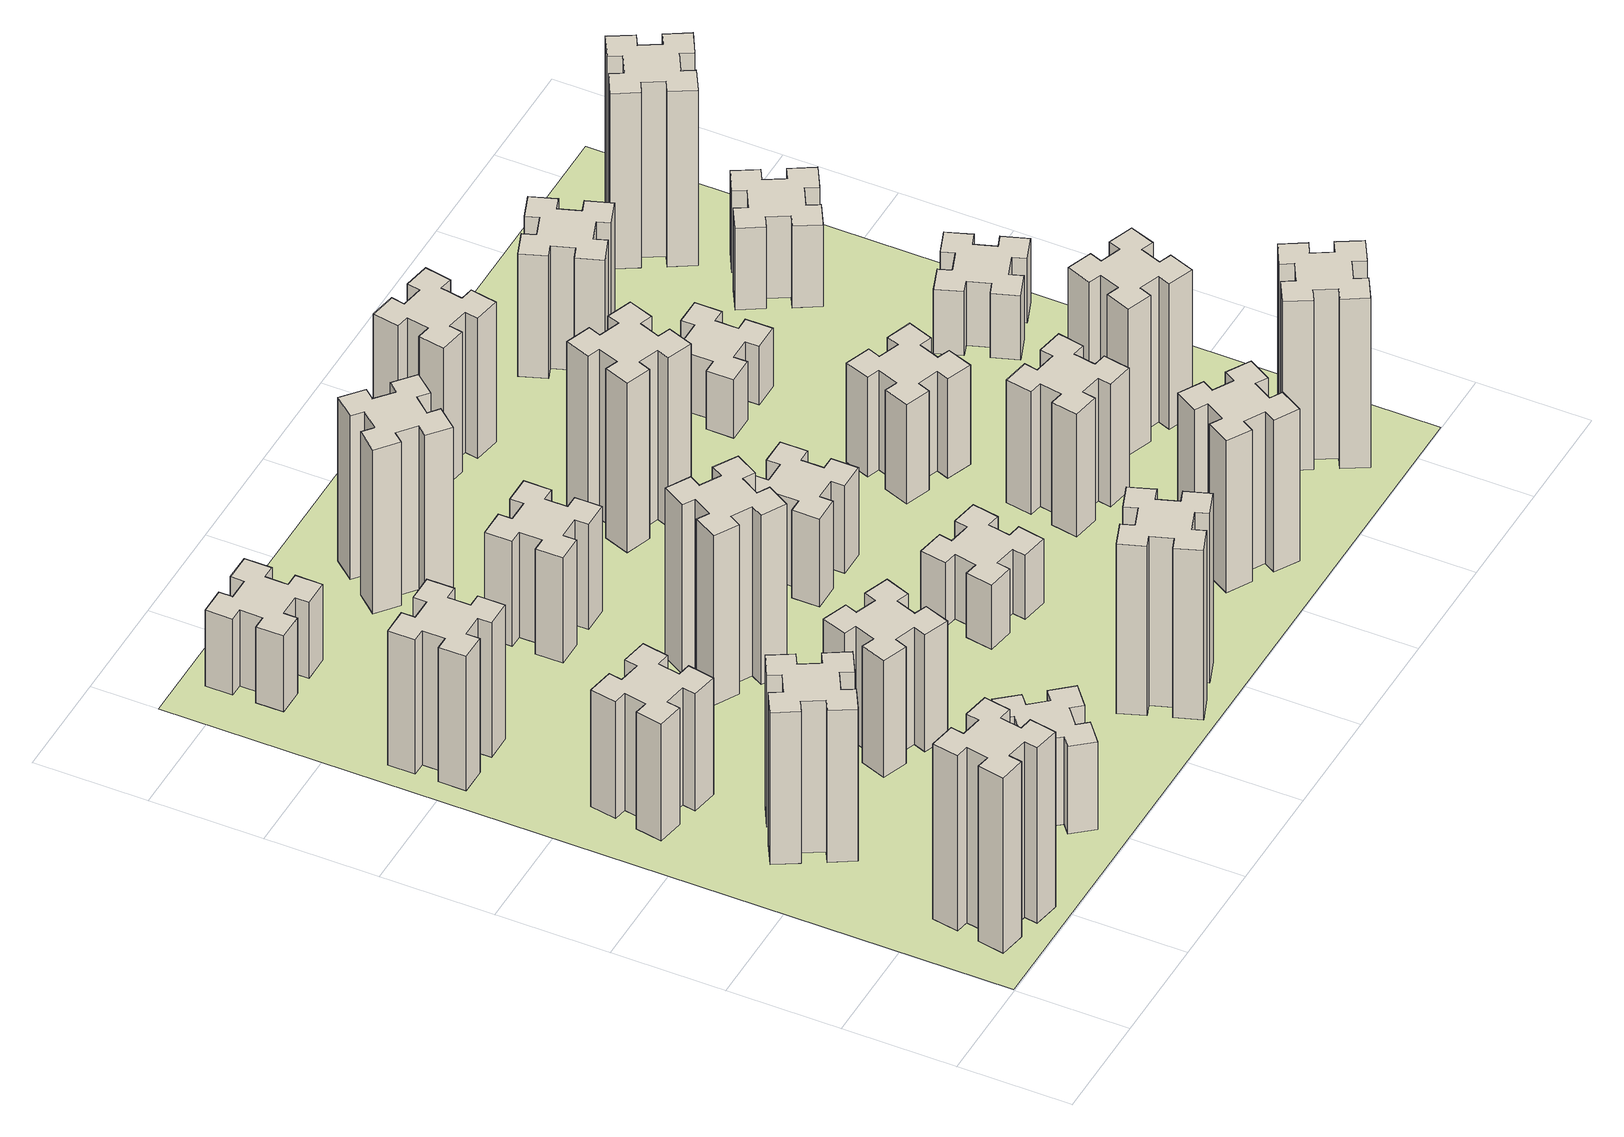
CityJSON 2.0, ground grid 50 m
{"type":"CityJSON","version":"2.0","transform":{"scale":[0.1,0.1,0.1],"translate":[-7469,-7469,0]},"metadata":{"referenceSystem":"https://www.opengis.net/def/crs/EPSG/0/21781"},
"CityObjects":{
"building1":{"type":"Building","attributes":{"class":"1000","function":"1000","usage":"1000","yearOfConstruction":2016,"roofType":"1000","measuredHeight":90,"storeysAboveGround":30,"storeysBelowGround":0},"geometry":[{"type":"Solid","lod":"1","boundaries":[[[[0,1,2,3,4,5,6,7,8,9,10,11,12,13,14,15,16,17,18,19]],[[17,16,20,21]],[[16,15,22,20]],[[15,14,23,22]],[[14,13,24,23]],[[13,12,25,24]],[[12,11,26,25]],[[11,10,27,26]],[[10,9,28,27]],[[9,8,29,28]],[[8,7,30,29]],[[7,6,31,30]],[[6,5,32,31]],[[5,4,33,32]],[[4,3,34,33]],[[3,2,35,34]],[[2,1,36,35]],[[1,0,37,36]],[[0,19,38,37]],[[19,18,39,38]],[[18,17,21,39]],[[24,25,26,27,28,29,30,31,32,33,34,35,36,37,38,39,21,20,22,23]]]]}]},
"building2":{"type":"Building","attributes":{"class":"1000","function":"1000","usage":"1000","yearOfConstruction":2016,"roofType":"1000","measuredHeight":78,"storeysAboveGround":30,"storeysBelowGround":0},"geometry":[{"type":"Solid","lod":"1","boundaries":[[[[40,41,42,43,44,45,46,47,48,49,50,51,52,53,54,55,56,57,58,59]],[[57,56,60,61]],[[56,55,62,60]],[[55,54,63,62]],[[54,53,64,63]],[[53,52,65,64]],[[52,51,66,65]],[[51,50,67,66]],[[50,49,68,67]],[[49,48,69,68]],[[48,47,70,69]],[[47,46,71,70]],[[46,45,72,71]],[[45,44,73,72]],[[44,43,74,73]],[[43,42,75,74]],[[42,41,76,75]],[[41,40,77,76]],[[40,59,78,77]],[[59,58,79,78]],[[58,57,61,79]],[[64,65,66,67,68,69,70,71,72,73,74,75,76,77,78,79,61,60,62,63]]]]}]},
"building3":{"type":"Building","attributes":{"class":"1000","function":"1000","usage":"1000","yearOfConstruction":2016,"roofType":"1000","measuredHeight":60,"storeysAboveGround":30,"storeysBelowGround":0},"geometry":[{"type":"Solid","lod":"1","boundaries":[[[[80,81,82,83,84,85,86,87,88,89,90,91,92,93,94,95,96,97,98,99]],[[97,96,100,101]],[[96,95,102,100]],[[95,94,103,102]],[[94,93,104,103]],[[93,92,105,104]],[[92,91,106,105]],[[91,90,107,106]],[[90,89,108,107]],[[89,88,109,108]],[[88,87,110,109]],[[87,86,111,110]],[[86,85,112,111]],[[85,84,113,112]],[[84,83,114,113]],[[83,82,115,114]],[[82,81,116,115]],[[81,80,117,116]],[[80,99,118,117]],[[99,98,119,118]],[[98,97,101,119]],[[104,105,106,107,108,109,110,111,112,113,114,115,116,117,118,119,101,100,102,103]]]]}]},
"building4":{"type":"Building","attributes":{"class":"1000","function":"1000","usage":"1000","yearOfConstruction":2016,"roofType":"1000","measuredHeight":69,"storeysAboveGround":30,"storeysBelowGround":0},"geometry":[{"type":"Solid","lod":"1","boundaries":[[[[120,121,122,123,124,125,126,127,128,129,130,131,132,133,134,135,136,137,138,139]],[[137,136,140,141]],[[136,135,142,140]],[[135,134,143,142]],[[134,133,144,143]],[[133,132,145,144]],[[132,131,146,145]],[[131,130,147,146]],[[130,129,148,147]],[[129,128,149,148]],[[128,127,150,149]],[[127,126,151,150]],[[126,125,152,151]],[[125,124,153,152]],[[124,123,154,153]],[[123,122,155,154]],[[122,121,156,155]],[[121,120,157,156]],[[120,139,158,157]],[[139,138,159,158]],[[138,137,141,159]],[[144,145,146,147,148,149,150,151,152,153,154,155,156,157,158,159,141,140,142,143]]]]}]},
"building5":{"type":"Building","attributes":{"class":"1000","function":"1000","usage":"1000","yearOfConstruction":2016,"roofType":"1000","measuredHeight":45,"storeysAboveGround":30,"storeysBelowGround":0},"geometry":[{"type":"Solid","lod":"1","boundaries":[[[[160,161,162,163,164,165,166,167,168,169,170,171,172,173,174,175,176,177,178,179]],[[177,176,180,181]],[[176,175,182,180]],[[175,174,183,182]],[[174,173,184,183]],[[173,172,185,184]],[[172,171,186,185]],[[171,170,187,186]],[[170,169,188,187]],[[169,168,189,188]],[[168,167,190,189]],[[167,166,191,190]],[[166,165,192,191]],[[165,164,193,192]],[[164,163,194,193]],[[163,162,195,194]],[[162,161,196,195]],[[161,160,197,196]],[[160,179,198,197]],[[179,178,199,198]],[[178,177,181,199]],[[184,185,186,187,188,189,190,191,192,193,194,195,196,197,198,199,181,180,182,183]]]]}]},
"building6":{"type":"Building","attributes":{"class":"1000","function":"1000","usage":"1000","yearOfConstruction":2016,"roofType":"1000","measuredHeight":39,"storeysAboveGround":30,"storeysBelowGround":0},"geometry":[{"type":"Solid","lod":"1","boundaries":[[[[200,201,202,203,204,205,206,207,208,209,210,211,212,213,214,215,216,217,218,219]],[[217,216,220,221]],[[216,215,222,220]],[[215,214,223,222]],[[214,213,224,223]],[[213,212,225,224]],[[212,211,226,225]],[[211,210,227,226]],[[210,209,228,227]],[[209,208,229,228]],[[208,207,230,229]],[[207,206,231,230]],[[206,205,232,231]],[[205,204,233,232]],[[204,203,234,233]],[[203,202,235,234]],[[202,201,236,235]],[[201,200,237,236]],[[200,219,238,237]],[[219,218,239,238]],[[218,217,221,239]],[[224,225,226,227,228,229,230,231,232,233,234,235,236,237,238,239,221,220,222,223]]]]}]},
"building7":{"type":"Building","attributes":{"class":"1000","function":"1000","usage":"1000","yearOfConstruction":2016,"roofType":"1000","measuredHeight":60,"storeysAboveGround":30,"storeysBelowGround":0},"geometry":[{"type":"Solid","lod":"1","boundaries":[[[[240,241,242,243,244,245,246,247,248,249,250,251,252,253,254,255,256,257,258,259]],[[257,256,260,261]],[[256,255,262,260]],[[255,254,263,262]],[[254,253,264,263]],[[253,252,265,264]],[[252,251,266,265]],[[251,250,267,266]],[[250,249,268,267]],[[249,248,269,268]],[[248,247,270,269]],[[247,246,271,270]],[[246,245,272,271]],[[245,244,273,272]],[[244,243,274,273]],[[243,242,275,274]],[[242,241,276,275]],[[241,240,277,276]],[[240,259,278,277]],[[259,258,279,278]],[[258,257,261,279]],[[264,265,266,267,268,269,270,271,272,273,274,275,276,277,278,279,261,260,262,263]]]]}]},
"building8":{"type":"Building","attributes":{"class":"1000","function":"1000","usage":"1000","yearOfConstruction":2016,"roofType":"1000","measuredHeight":87,"storeysAboveGround":30,"storeysBelowGround":0},"geometry":[{"type":"Solid","lod":"1","boundaries":[[[[280,281,282,283,284,285,286,287,288,289,290,291,292,293,294,295,296,297,298,299]],[[297,296,300,301]],[[296,295,302,300]],[[295,294,303,302]],[[294,293,304,303]],[[293,292,305,304]],[[292,291,306,305]],[[291,290,307,306]],[[290,289,308,307]],[[289,288,309,308]],[[288,287,310,309]],[[287,286,311,310]],[[286,285,312,311]],[[285,284,313,312]],[[284,283,314,313]],[[283,282,315,314]],[[282,281,316,315]],[[281,280,317,316]],[[280,299,318,317]],[[299,298,319,318]],[[298,297,301,319]],[[304,305,306,307,308,309,310,311,312,313,314,315,316,317,318,319,301,300,302,303]]]]}]},
"building9":{"type":"Building","attributes":{"class":"1000","function":"1000","usage":"1000","yearOfConstruction":2016,"roofType":"1000","measuredHeight":54,"storeysAboveGround":30,"storeysBelowGround":0},"geometry":[{"type":"Solid","lod":"1","boundaries":[[[[320,321,322,323,324,325,326,327,328,329,330,331,332,333,334,335,336,337,338,339]],[[337,336,340,341]],[[336,335,342,340]],[[335,334,343,342]],[[334,333,344,343]],[[333,332,345,344]],[[332,331,346,345]],[[331,330,347,346]],[[330,329,348,347]],[[329,328,349,348]],[[328,327,350,349]],[[327,326,351,350]],[[326,325,352,351]],[[325,324,353,352]],[[324,323,354,353]],[[323,322,355,354]],[[322,321,356,355]],[[321,320,357,356]],[[320,339,358,357]],[[339,338,359,358]],[[338,337,341,359]],[[344,345,346,347,348,349,350,351,352,353,354,355,356,357,358,359,341,340,342,343]]]]}]},
"building10":{"type":"Building","attributes":{"class":"1000","function":"1000","usage":"1000","yearOfConstruction":2016,"roofType":"1000","measuredHeight":87,"storeysAboveGround":30,"storeysBelowGround":0},"geometry":[{"type":"Solid","lod":"1","boundaries":[[[[360,361,362,363,364,365,366,367,368,369,370,371,372,373,374,375,376,377,378,379]],[[377,376,380,381]],[[376,375,382,380]],[[375,374,383,382]],[[374,373,384,383]],[[373,372,385,384]],[[372,371,386,385]],[[371,370,387,386]],[[370,369,388,387]],[[369,368,389,388]],[[368,367,390,389]],[[367,366,391,390]],[[366,365,392,391]],[[365,364,393,392]],[[364,363,394,393]],[[363,362,395,394]],[[362,361,396,395]],[[361,360,397,396]],[[360,379,398,397]],[[379,378,399,398]],[[378,377,381,399]],[[384,385,386,387,388,389,390,391,392,393,394,395,396,397,398,399,381,380,382,383]]]]}]},
"building11":{"type":"Building","attributes":{"class":"1000","function":"1000","usage":"1000","yearOfConstruction":2016,"roofType":"1000","measuredHeight":84,"storeysAboveGround":30,"storeysBelowGround":0},"geometry":[{"type":"Solid","lod":"1","boundaries":[[[[400,401,402,403,404,405,406,407,408,409,410,411,412,413,414,415,416,417,418,419]],[[417,416,420,421]],[[416,415,422,420]],[[415,414,423,422]],[[414,413,424,423]],[[413,412,425,424]],[[412,411,426,425]],[[411,410,427,426]],[[410,409,428,427]],[[409,408,429,428]],[[408,407,430,429]],[[407,406,431,430]],[[406,405,432,431]],[[405,404,433,432]],[[404,403,434,433]],[[403,402,435,434]],[[402,401,436,435]],[[401,400,437,436]],[[400,419,438,437]],[[419,418,439,438]],[[418,417,421,439]],[[424,425,426,427,428,429,430,431,432,433,434,435,436,437,438,439,421,420,422,423]]]]}]},
"building12":{"type":"Building","attributes":{"class":"1000","function":"1000","usage":"1000","yearOfConstruction":2016,"roofType":"1000","measuredHeight":33,"storeysAboveGround":30,"storeysBelowGround":0},"geometry":[{"type":"Solid","lod":"1","boundaries":[[[[440,441,442,443,444,445,446,447,448,449,450,451,452,453,454,455,456,457,458,459]],[[457,456,460,461]],[[456,455,462,460]],[[455,454,463,462]],[[454,453,464,463]],[[453,452,465,464]],[[452,451,466,465]],[[451,450,467,466]],[[450,449,468,467]],[[449,448,469,468]],[[448,447,470,469]],[[447,446,471,470]],[[446,445,472,471]],[[445,444,473,472]],[[444,443,474,473]],[[443,442,475,474]],[[442,441,476,475]],[[441,440,477,476]],[[440,459,478,477]],[[459,458,479,478]],[[458,457,461,479]],[[464,465,466,467,468,469,470,471,472,473,474,475,476,477,478,479,461,460,462,463]]]]}]},
"building13":{"type":"Building","attributes":{"class":"1000","function":"1000","usage":"1000","yearOfConstruction":2016,"roofType":"1000","measuredHeight":45,"storeysAboveGround":30,"storeysBelowGround":0},"geometry":[{"type":"Solid","lod":"1","boundaries":[[[[480,481,482,483,484,485,486,487,488,489,490,491,492,493,494,495,496,497,498,499]],[[497,496,500,501]],[[496,495,502,500]],[[495,494,503,502]],[[494,493,504,503]],[[493,492,505,504]],[[492,491,506,505]],[[491,490,507,506]],[[490,489,508,507]],[[489,488,509,508]],[[488,487,510,509]],[[487,486,511,510]],[[486,485,512,511]],[[485,484,513,512]],[[484,483,514,513]],[[483,482,515,514]],[[482,481,516,515]],[[481,480,517,516]],[[480,499,518,517]],[[499,498,519,518]],[[498,497,501,519]],[[504,505,506,507,508,509,510,511,512,513,514,515,516,517,518,519,501,500,502,503]]]]}]},
"building14":{"type":"Building","attributes":{"class":"1000","function":"1000","usage":"1000","yearOfConstruction":2016,"roofType":"1000","measuredHeight":87,"storeysAboveGround":30,"storeysBelowGround":0},"geometry":[{"type":"Solid","lod":"1","boundaries":[[[[520,521,522,523,524,525,526,527,528,529,530,531,532,533,534,535,536,537,538,539]],[[537,536,540,541]],[[536,535,542,540]],[[535,534,543,542]],[[534,533,544,543]],[[533,532,545,544]],[[532,531,546,545]],[[531,530,547,546]],[[530,529,548,547]],[[529,528,549,548]],[[528,527,550,549]],[[527,526,551,550]],[[526,525,552,551]],[[525,524,553,552]],[[524,523,554,553]],[[523,522,555,554]],[[522,521,556,555]],[[521,520,557,556]],[[520,539,558,557]],[[539,538,559,558]],[[538,537,541,559]],[[544,545,546,547,548,549,550,551,552,553,554,555,556,557,558,559,541,540,542,543]]]]}]},
"building15":{"type":"Building","attributes":{"class":"1000","function":"1000","usage":"1000","yearOfConstruction":2016,"roofType":"1000","measuredHeight":78,"storeysAboveGround":30,"storeysBelowGround":0},"geometry":[{"type":"Solid","lod":"1","boundaries":[[[[560,561,562,563,564,565,566,567,568,569,570,571,572,573,574,575,576,577,578,579]],[[577,576,580,581]],[[576,575,582,580]],[[575,574,583,582]],[[574,573,584,583]],[[573,572,585,584]],[[572,571,586,585]],[[571,570,587,586]],[[570,569,588,587]],[[569,568,589,588]],[[568,567,590,589]],[[567,566,591,590]],[[566,565,592,591]],[[565,564,593,592]],[[564,563,594,593]],[[563,562,595,594]],[[562,561,596,595]],[[561,560,597,596]],[[560,579,598,597]],[[579,578,599,598]],[[578,577,581,599]],[[584,585,586,587,588,589,590,591,592,593,594,595,596,597,598,599,581,580,582,583]]]]}]},
"building16":{"type":"Building","attributes":{"class":"1000","function":"1000","usage":"1000","yearOfConstruction":2016,"roofType":"1000","measuredHeight":72,"storeysAboveGround":30,"storeysBelowGround":0},"geometry":[{"type":"Solid","lod":"1","boundaries":[[[[600,601,602,603,604,605,606,607,608,609,610,611,612,613,614,615,616,617,618,619]],[[617,616,620,621]],[[616,615,622,620]],[[615,614,623,622]],[[614,613,624,623]],[[613,612,625,624]],[[612,611,626,625]],[[611,610,627,626]],[[610,609,628,627]],[[609,608,629,628]],[[608,607,630,629]],[[607,606,631,630]],[[606,605,632,631]],[[605,604,633,632]],[[604,603,634,633]],[[603,602,635,634]],[[602,601,636,635]],[[601,600,637,636]],[[600,619,638,637]],[[619,618,639,638]],[[618,617,621,639]],[[624,625,626,627,628,629,630,631,632,633,634,635,636,637,638,639,621,620,622,623]]]]}]},
"building17":{"type":"Building","attributes":{"class":"1000","function":"1000","usage":"1000","yearOfConstruction":2016,"roofType":"1000","measuredHeight":63,"storeysAboveGround":30,"storeysBelowGround":0},"geometry":[{"type":"Solid","lod":"1","boundaries":[[[[640,641,642,643,644,645,646,647,648,649,650,651,652,653,654,655,656,657,658,659]],[[657,656,660,661]],[[656,655,662,660]],[[655,654,663,662]],[[654,653,664,663]],[[653,652,665,664]],[[652,651,666,665]],[[651,650,667,666]],[[650,649,668,667]],[[649,648,669,668]],[[648,647,670,669]],[[647,646,671,670]],[[646,645,672,671]],[[645,644,673,672]],[[644,643,674,673]],[[643,642,675,674]],[[642,641,676,675]],[[641,640,677,676]],[[640,659,678,677]],[[659,658,679,678]],[[658,657,661,679]],[[664,665,666,667,668,669,670,671,672,673,674,675,676,677,678,679,661,660,662,663]]]]}]},
"building18":{"type":"Building","attributes":{"class":"1000","function":"1000","usage":"1000","yearOfConstruction":2016,"roofType":"1000","measuredHeight":51,"storeysAboveGround":30,"storeysBelowGround":0},"geometry":[{"type":"Solid","lod":"1","boundaries":[[[[680,681,682,683,684,685,686,687,688,689,690,691,692,693,694,695,696,697,698,699]],[[697,696,700,701]],[[696,695,702,700]],[[695,694,703,702]],[[694,693,704,703]],[[693,692,705,704]],[[692,691,706,705]],[[691,690,707,706]],[[690,689,708,707]],[[689,688,709,708]],[[688,687,710,709]],[[687,686,711,710]],[[686,685,712,711]],[[685,684,713,712]],[[684,683,714,713]],[[683,682,715,714]],[[682,681,716,715]],[[681,680,717,716]],[[680,699,718,717]],[[699,698,719,718]],[[698,697,701,719]],[[704,705,706,707,708,709,710,711,712,713,714,715,716,717,718,719,701,700,702,703]]]]}]},
"building19":{"type":"Building","attributes":{"class":"1000","function":"1000","usage":"1000","yearOfConstruction":2016,"roofType":"1000","measuredHeight":30,"storeysAboveGround":30,"storeysBelowGround":0},"geometry":[{"type":"Solid","lod":"1","boundaries":[[[[720,721,722,723,724,725,726,727,728,729,730,731,732,733,734,735,736,737,738,739]],[[737,736,740,741]],[[736,735,742,740]],[[735,734,743,742]],[[734,733,744,743]],[[733,732,745,744]],[[732,731,746,745]],[[731,730,747,746]],[[730,729,748,747]],[[729,728,749,748]],[[728,727,750,749]],[[727,726,751,750]],[[726,725,752,751]],[[725,724,753,752]],[[724,723,754,753]],[[723,722,755,754]],[[722,721,756,755]],[[721,720,757,756]],[[720,739,758,757]],[[739,738,759,758]],[[738,737,741,759]],[[744,745,746,747,748,749,750,751,752,753,754,755,756,757,758,759,741,740,742,743]]]]}]},
"building20":{"type":"Building","attributes":{"class":"1000","function":"1000","usage":"1000","yearOfConstruction":2016,"roofType":"1000","measuredHeight":87,"storeysAboveGround":30,"storeysBelowGround":0},"geometry":[{"type":"Solid","lod":"1","boundaries":[[[[760,761,762,763,764,765,766,767,768,769,770,771,772,773,774,775,776,777,778,779]],[[777,776,780,781]],[[776,775,782,780]],[[775,774,783,782]],[[774,773,784,783]],[[773,772,785,784]],[[772,771,786,785]],[[771,770,787,786]],[[770,769,788,787]],[[769,768,789,788]],[[768,767,790,789]],[[767,766,791,790]],[[766,765,792,791]],[[765,764,793,792]],[[764,763,794,793]],[[763,762,795,794]],[[762,761,796,795]],[[761,760,797,796]],[[760,779,798,797]],[[779,778,799,798]],[[778,777,781,799]],[[784,785,786,787,788,789,790,791,792,793,794,795,796,797,798,799,781,780,782,783]]]]}]},
"building21":{"type":"Building","attributes":{"class":"1000","function":"1000","usage":"1000","yearOfConstruction":2016,"roofType":"1000","measuredHeight":63,"storeysAboveGround":30,"storeysBelowGround":0},"geometry":[{"type":"Solid","lod":"1","boundaries":[[[[800,801,802,803,804,805,806,807,808,809,810,811,812,813,814,815,816,817,818,819]],[[817,816,820,821]],[[816,815,822,820]],[[815,814,823,822]],[[814,813,824,823]],[[813,812,825,824]],[[812,811,826,825]],[[811,810,827,826]],[[810,809,828,827]],[[809,808,829,828]],[[808,807,830,829]],[[807,806,831,830]],[[806,805,832,831]],[[805,804,833,832]],[[804,803,834,833]],[[803,802,835,834]],[[802,801,836,835]],[[801,800,837,836]],[[800,819,838,837]],[[819,818,839,838]],[[818,817,821,839]],[[824,825,826,827,828,829,830,831,832,833,834,835,836,837,838,839,821,820,822,823]]]]}]},
"building22":{"type":"Building","attributes":{"class":"1000","function":"1000","usage":"1000","yearOfConstruction":2016,"roofType":"1000","measuredHeight":75,"storeysAboveGround":30,"storeysBelowGround":0},"geometry":[{"type":"Solid","lod":"1","boundaries":[[[[840,841,842,843,844,845,846,847,848,849,850,851,852,853,854,855,856,857,858,859]],[[857,856,860,861]],[[856,855,862,860]],[[855,854,863,862]],[[854,853,864,863]],[[853,852,865,864]],[[852,851,866,865]],[[851,850,867,866]],[[850,849,868,867]],[[849,848,869,868]],[[848,847,870,869]],[[847,846,871,870]],[[846,845,872,871]],[[845,844,873,872]],[[844,843,874,873]],[[843,842,875,874]],[[842,841,876,875]],[[841,840,877,876]],[[840,859,878,877]],[[859,858,879,878]],[[858,857,861,879]],[[864,865,866,867,868,869,870,871,872,873,874,875,876,877,878,879,861,860,862,863]]]]}]},
"building23":{"type":"Building","attributes":{"class":"1000","function":"1000","usage":"1000","yearOfConstruction":2016,"roofType":"1000","measuredHeight":33,"storeysAboveGround":30,"storeysBelowGround":0},"geometry":[{"type":"Solid","lod":"1","boundaries":[[[[880,881,882,883,884,885,886,887,888,889,890,891,892,893,894,895,896,897,898,899]],[[897,896,900,901]],[[896,895,902,900]],[[895,894,903,902]],[[894,893,904,903]],[[893,892,905,904]],[[892,891,906,905]],[[891,890,907,906]],[[890,889,908,907]],[[889,888,909,908]],[[888,887,910,909]],[[887,886,911,910]],[[886,885,912,911]],[[885,884,913,912]],[[884,883,914,913]],[[883,882,915,914]],[[882,881,916,915]],[[881,880,917,916]],[[880,899,918,917]],[[899,898,919,918]],[[898,897,901,919]],[[904,905,906,907,908,909,910,911,912,913,914,915,916,917,918,919,901,900,902,903]]]]}]},
"building24":{"type":"Building","attributes":{"class":"1000","function":"1000","usage":"1000","yearOfConstruction":2016,"roofType":"1000","measuredHeight":42,"storeysAboveGround":30,"storeysBelowGround":0},"geometry":[{"type":"Solid","lod":"1","boundaries":[[[[920,921,922,923,924,925,926,927,928,929,930,931,932,933,934,935,936,937,938,939]],[[937,936,940,941]],[[936,935,942,940]],[[935,934,943,942]],[[934,933,944,943]],[[933,932,945,944]],[[932,931,946,945]],[[931,930,947,946]],[[930,929,948,947]],[[929,928,949,948]],[[928,927,950,949]],[[927,926,951,950]],[[926,925,952,951]],[[925,924,953,952]],[[924,923,954,953]],[[923,922,955,954]],[[922,921,956,955]],[[921,920,957,956]],[[920,939,958,957]],[[939,938,959,958]],[[938,937,941,959]],[[944,945,946,947,948,949,950,951,952,953,954,955,956,957,958,959,941,940,942,943]]]]}]},
"building25":{"type":"Building","attributes":{"class":"1000","function":"1000","usage":"1000","yearOfConstruction":2016,"roofType":"1000","measuredHeight":90,"storeysAboveGround":30,"storeysBelowGround":0},"geometry":[{"type":"Solid","lod":"1","boundaries":[[[[960,961,962,963,964,965,966,967,968,969,970,971,972,973,974,975,976,977,978,979]],[[977,976,980,981]],[[976,975,982,980]],[[975,974,983,982]],[[974,973,984,983]],[[973,972,985,984]],[[972,971,986,985]],[[971,970,987,986]],[[970,969,988,987]],[[969,968,989,988]],[[968,967,990,989]],[[967,966,991,990]],[[966,965,992,991]],[[965,964,993,992]],[[964,963,994,993]],[[963,962,995,994]],[[962,961,996,995]],[[961,960,997,996]],[[960,979,998,997]],[[979,978,999,998]],[[978,977,981,999]],[[984,985,986,987,988,989,990,991,992,993,994,995,996,997,998,999,981,980,982,983]]]]}]},
"landuse1":{"type":"LandUse","attributes":{"name":"plot1","function":"1010"},"geometry":[{"type":"MultiSurface","lod":"1","boundaries":[[[1000,1001,1002,1003]]]}]}
},
"vertices":[
[444,375,0],[345,392,0],[356,451,0],[237,472,0],[217,354,0],[276,344,0],[258,245,0],[199,256,0],[178,137,0],[297,117,0],[307,176,0],[405,158,0],[395,99,0],[513,78,0],[534,197,0],[475,207,0],[492,305,0],[551,295,0],[572,413,0],[454,434,0],[492,305,900],[551,295,900],[475,207,900],[534,197,900],[513,78,900],[395,99,900],[405,158,900],[307,176,900],[297,117,900],[178,137,900],[199,256,900],[258,245,900],[276,344,900],[217,354,900],[237,472,900],[356,451,900],[345,392,900],[444,375,900],[454,434,900],[572,413,900],
[355,1104,0],[405,1017,0],[353,987,0],[413,883,0],[517,943,0],[487,995,0],[574,1045,0],[604,993,0],[708,1053,0],[648,1157,0],[596,1127,0],[546,1214,0],[598,1244,0],[538,1348,0],[434,1288,0],[464,1236,0],[377,1186,0],[347,1238,0],[243,1178,0],[303,1074,0],[377,1186,780],[347,1238,780],[464,1236,780],[434,1288,780],[538,1348,780],[598,1244,780],[546,1214,780],[596,1127,780],[648,1157,780],[708,1053,780],[604,993,780],[574,1045,780],[487,995,780],[517,943,780],[413,883,780],[353,987,780],[405,1017,780],[355,1104,780],[303,1074,780],[243,1178,780],
[276,1824,0],[258,1725,0],[199,1736,0],[178,1617,0],[297,1597,0],[307,1656,0],[405,1638,0],[395,1579,0],[513,1558,0],[534,1677,0],[475,1687,0],[492,1785,0],[551,1775,0],[572,1893,0],[454,1914,0],[444,1855,0],[345,1872,0],[356,1931,0],[237,1952,0],[217,1834,0],[345,1872,600],[356,1931,600],[444,1855,600],[454,1914,600],[572,1893,600],[551,1775,600],[492,1785,600],[475,1687,600],[534,1677,600],[513,1558,600],[395,1579,600],[405,1638,600],[307,1656,600],[297,1597,600],[178,1617,600],[199,1736,600],[258,1725,600],[276,1824,600],[217,1834,600],[237,1952,600],
[385,2545,0],[385,2645,0],[445,2645,0],[445,2765,0],[325,2765,0],[325,2705,0],[225,2705,0],[225,2765,0],[105,2765,0],[105,2645,0],[165,2645,0],[165,2545,0],[105,2545,0],[105,2425,0],[225,2425,0],[225,2485,0],[325,2485,0],[325,2425,0],[445,2425,0],[445,2545,0],[325,2485,690],[325,2425,690],[225,2485,690],[225,2425,690],[105,2425,690],[105,2545,690],[165,2545,690],[165,2645,690],[105,2645,690],[105,2765,690],[225,2765,690],[225,2705,690],[325,2705,690],[325,2765,690],[445,2765,690],[445,2645,690],[385,2645,690],[385,2545,690],[445,2545,690],[445,2425,690],
[899,343,0],[963,266,0],[917,228,0],[994,136,0],[1086,213,0],[1048,259,0],[1124,323,0],[1163,277,0],[1255,354,0],[1178,446,0],[1132,408,0],[1067,484,0],[1113,523,0],[1036,615,0],[944,538,0],[983,492,0],[906,427,0],[868,473,0],[776,396,0],[853,304,0],[906,427,450],[868,473,450],[983,492,450],[944,538,450],[1036,615,450],[1113,523,450],[1067,484,450],[1132,408,450],[1178,446,450],[1255,354,450],[1163,277,450],[1124,323,450],[1048,259,450],[1086,213,450],[994,136,450],[917,228,450],[963,266,450],[899,343,450],[853,304,450],[776,396,450],
[425,3545,0],[325,3545,0],[325,3605,0],[205,3605,0],[205,3485,0],[265,3485,0],[265,3385,0],[205,3385,0],[205,3265,0],[325,3265,0],[325,3325,0],[425,3325,0],[425,3265,0],[545,3265,0],[545,3385,0],[485,3385,0],[485,3485,0],[545,3485,0],[545,3605,0],[425,3605,0],[485,3485,390],[545,3485,390],[485,3385,390],[545,3385,390],[545,3265,390],[425,3265,390],[425,3325,390],[325,3325,390],[325,3265,390],[205,3265,390],[205,3385,390],[265,3385,390],[265,3485,390],[205,3485,390],[205,3605,390],[325,3605,390],[325,3545,390],[425,3545,390],[425,3605,390],[545,3605,390],
[1202,1031,0],[1236,1125,0],[1292,1104,0],[1333,1217,0],[1220,1258,0],[1200,1202,0],[1106,1236,0],[1127,1292,0],[1014,1333,0],[973,1220,0],[1029,1200,0],[995,1106,0],[939,1127,0],[897,1014,0],[1010,973,0],[1031,1029,0],[1125,995,0],[1104,939,0],[1217,897,0],[1258,1010,0],[1125,995,600],[1104,939,600],[1031,1029,600],[1010,973,600],[897,1014,600],[939,1127,600],[995,1106,600],[1029,1200,600],[973,1220,600],[1014,1333,600],[1127,1292,600],[1106,1236,600],[1200,1202,600],[1220,1258,600],[1333,1217,600],[1292,1104,600],[1236,1125,600],[1202,1031,600],[1258,1010,600],[1217,897,600],
[1314,1926,0],[1227,1976,0],[1257,2028,0],[1153,2088,0],[1093,1984,0],[1145,1954,0],[1095,1867,0],[1043,1897,0],[983,1793,0],[1087,1733,0],[1117,1785,0],[1204,1735,0],[1174,1683,0],[1278,1623,0],[1338,1727,0],[1286,1757,0],[1336,1844,0],[1388,1814,0],[1448,1918,0],[1344,1978,0],[1336,1844,870],[1388,1814,870],[1286,1757,870],[1338,1727,870],[1278,1623,870],[1174,1683,870],[1204,1735,870],[1117,1785,870],[1087,1733,870],[983,1793,870],[1043,1897,870],[1095,1867,870],[1145,1954,870],[1093,1984,870],[1153,2088,870],[1257,2028,870],[1227,1976,870],[1314,1926,870],[1344,1978,870],[1448,1918,870],
[1005,2645,0],[1005,2545,0],[945,2545,0],[945,2425,0],[1065,2425,0],[1065,2485,0],[1165,2485,0],[1165,2425,0],[1285,2425,0],[1285,2545,0],[1225,2545,0],[1225,2645,0],[1285,2645,0],[1285,2765,0],[1165,2765,0],[1165,2705,0],[1065,2705,0],[1065,2765,0],[945,2765,0],[945,2645,0],[1065,2705,540],[1065,2765,540],[1165,2705,540],[1165,2765,540],[1285,2765,540],[1285,2645,540],[1225,2645,540],[1225,2545,540],[1285,2545,540],[1285,2425,540],[1165,2425,540],[1165,2485,540],[1065,2485,540],[1065,2425,540],[945,2425,540],[945,2545,540],[1005,2545,540],[1005,2645,540],[945,2645,540],[945,2765,540],
[1865,396,0],[1771,362,0],[1750,418,0],[1637,377,0],[1679,264,0],[1735,285,0],[1769,191,0],[1713,170,0],[1754,57,0],[1867,99,0],[1846,155,0],[1940,189,0],[1960,133,0],[2073,174,0],[2032,287,0],[1976,266,0],[1942,360,0],[1998,380,0],[1957,493,0],[1844,452,0],[1942,360,870],[1998,380,870],[1976,266,870],[2032,287,870],[2073,174,870],[1960,133,870],[1940,189,870],[1846,155,870],[1867,99,870],[1754,57,870],[1713,170,870],[1769,191,870],[1735,285,870],[1679,264,870],[1637,377,870],[1750,418,870],[1771,362,870],[1865,396,870],[1844,452,870],[1957,493,870],
[1063,3344,0],[999,3268,0],[953,3306,0],[876,3214,0],[968,3137,0],[1006,3183,0],[1083,3119,0],[1044,3073,0],[1136,2996,0],[1213,3088,0],[1167,3126,0],[1232,3203,0],[1278,3164,0],[1355,3256,0],[1263,3333,0],[1224,3287,0],[1148,3352,0],[1186,3398,0],[1094,3475,0],[1017,3383,0],[1148,3352,840],[1186,3398,840],[1224,3287,840],[1263,3333,840],[1355,3256,840],[1278,3164,840],[1232,3203,840],[1167,3126,840],[1213,3088,840],[1136,2996,840],[1044,3073,840],[1083,3119,840],[1006,3183,840],[968,3137,840],[876,3214,840],[953,3306,840],[999,3268,840],[1063,3344,840],[1017,3383,840],[1094,3475,840],
[1856,1184,0],[1838,1085,0],[1779,1096,0],[1758,977,0],[1877,957,0],[1887,1016,0],[1985,998,0],[1975,939,0],[2093,918,0],[2114,1037,0],[2055,1047,0],[2072,1145,0],[2131,1135,0],[2152,1253,0],[2034,1274,0],[2024,1215,0],[1925,1232,0],[1936,1291,0],[1817,1312,0],[1797,1194,0],[1925,1232,330],[1936,1291,330],[2024,1215,330],[2034,1274,330],[2152,1253,330],[2131,1135,330],[2072,1145,330],[2055,1047,330],[2114,1037,330],[2093,918,330],[1975,939,330],[1985,998,330],[1887,1016,330],[1877,957,330],[1758,977,330],[1779,1096,330],[1838,1085,330],[1856,1184,330],[1797,1194,330],[1817,1312,330],
[1745,1905,0],[1745,1805,0],[1685,1805,0],[1685,1685,0],[1805,1685,0],[1805,1745,0],[1905,1745,0],[1905,1685,0],[2025,1685,0],[2025,1805,0],[1965,1805,0],[1965,1905,0],[2025,1905,0],[2025,2025,0],[1905,2025,0],[1905,1965,0],[1805,1965,0],[1805,2025,0],[1685,2025,0],[1685,1905,0],[1805,1965,450],[1805,2025,450],[1905,1965,450],[1905,2025,450],[2025,2025,450],[2025,1905,450],[1965,1905,450],[1965,1805,450],[2025,1805,450],[2025,1685,450],[1905,1685,450],[1905,1745,450],[1805,1745,450],[1805,1685,450],[1685,1685,450],[1685,1805,450],[1745,1805,450],[1745,1905,450],[1685,1905,450],[1685,2025,450],
[1940,2682,0],[1846,2716,0],[1867,2772,0],[1754,2813,0],[1713,2700,0],[1769,2680,0],[1735,2586,0],[1679,2607,0],[1637,2494,0],[1750,2453,0],[1771,2509,0],[1865,2475,0],[1844,2419,0],[1957,2377,0],[1998,2490,0],[1942,2511,0],[1976,2605,0],[2032,2584,0],[2073,2697,0],[1960,2738,0],[1976,2605,870],[2032,2584,870],[1942,2511,870],[1998,2490,870],[1957,2377,870],[1844,2419,870],[1865,2475,870],[1771,2509,870],[1750,2453,870],[1637,2494,870],[1679,2607,870],[1735,2586,870],[1769,2680,870],[1713,2700,870],[1754,2813,870],[1867,2772,870],[1846,2716,870],[1940,2682,870],[1960,2738,870],[2073,2697,870],
[2625,474,0],[2575,387,0],[2523,417,0],[2463,313,0],[2567,253,0],[2597,305,0],[2684,255,0],[2654,203,0],[2758,143,0],[2818,247,0],[2766,277,0],[2816,364,0],[2868,334,0],[2928,438,0],[2824,498,0],[2794,446,0],[2707,496,0],[2737,548,0],[2633,608,0],[2573,504,0],[2707,496,780],[2737,548,780],[2794,446,780],[2824,498,780],[2928,438,780],[2868,334,780],[2816,364,780],[2766,277,780],[2818,247,780],[2758,143,780],[2654,203,780],[2684,255,780],[2597,305,780],[2567,253,780],[2463,313,780],[2523,417,780],[2575,387,780],[2625,474,780],[2573,504,780],[2633,608,780],
[1787,3336,0],[1885,3318,0],[1875,3259,0],[1993,3238,0],[2014,3357,0],[1955,3367,0],[1972,3465,0],[2031,3455,0],[2052,3573,0],[1934,3594,0],[1924,3535,0],[1825,3552,0],[1836,3611,0],[1717,3632,0],[1697,3514,0],[1756,3504,0],[1738,3405,0],[1679,3416,0],[1658,3297,0],[1777,3277,0],[1738,3405,720],[1679,3416,720],[1756,3504,720],[1697,3514,720],[1717,3632,720],[1836,3611,720],[1825,3552,720],[1924,3535,720],[1934,3594,720],[2052,3573,720],[2031,3455,720],[1972,3465,720],[1955,3367,720],[2014,3357,720],[1993,3238,720],[1875,3259,720],[1885,3318,720],[1787,3336,720],[1777,3277,720],[1658,3297,720],
[2795,1047,0],[2812,1145,0],[2871,1135,0],[2892,1253,0],[2774,1274,0],[2764,1215,0],[2665,1232,0],[2676,1291,0],[2557,1312,0],[2537,1194,0],[2596,1184,0],[2578,1085,0],[2519,1096,0],[2498,977,0],[2617,957,0],[2627,1016,0],[2725,998,0],[2715,939,0],[2833,918,0],[2854,1037,0],[2725,998,630],[2715,939,630],[2627,1016,630],[2617,957,630],[2498,977,630],[2519,1096,630],[2578,1085,630],[2596,1184,630],[2537,1194,630],[2557,1312,630],[2676,1291,630],[2665,1232,630],[2764,1215,630],[2774,1274,630],[2892,1253,630],[2871,1135,630],[2812,1145,630],[2795,1047,630],[2854,1037,630],[2833,918,630],
[2680,1842,0],[2586,1876,0],[2607,1932,0],[2494,1973,0],[2453,1860,0],[2509,1840,0],[2475,1746,0],[2419,1767,0],[2377,1654,0],[2490,1613,0],[2511,1669,0],[2605,1635,0],[2584,1579,0],[2697,1537,0],[2738,1650,0],[2682,1671,0],[2716,1765,0],[2772,1744,0],[2813,1857,0],[2700,1898,0],[2716,1765,510],[2772,1744,510],[2682,1671,510],[2738,1650,510],[2697,1537,510],[2584,1579,510],[2605,1635,510],[2511,1669,510],[2490,1613,510],[2377,1654,510],[2419,1767,510],[2475,1746,510],[2509,1840,510],[2453,1860,510],[2494,1973,510],[2607,1932,510],[2586,1876,510],[2680,1842,510],[2700,1898,510],[2813,1857,510],
[2705,2545,0],[2705,2645,0],[2765,2645,0],[2765,2765,0],[2645,2765,0],[2645,2705,0],[2545,2705,0],[2545,2765,0],[2425,2765,0],[2425,2645,0],[2485,2645,0],[2485,2545,0],[2425,2545,0],[2425,2425,0],[2545,2425,0],[2545,2485,0],[2645,2485,0],[2645,2425,0],[2765,2425,0],[2765,2545,0],[2645,2485,300],[2645,2425,300],[2545,2485,300],[2545,2425,300],[2425,2425,300],[2425,2545,300],[2485,2545,300],[2485,2645,300],[2425,2645,300],[2425,2765,300],[2545,2765,300],[2545,2705,300],[2645,2705,300],[2645,2765,300],[2765,2765,300],[2765,2645,300],[2705,2645,300],[2705,2545,300],[2765,2545,300],[2765,2425,300],
[3315,364,0],[3365,277,0],[3313,247,0],[3373,143,0],[3477,203,0],[3447,255,0],[3534,305,0],[3564,253,0],[3668,313,0],[3608,417,0],[3556,387,0],[3506,474,0],[3558,504,0],[3498,608,0],[3394,548,0],[3424,496,0],[3337,446,0],[3307,498,0],[3203,438,0],[3263,334,0],[3337,446,870],[3307,498,870],[3424,496,870],[3394,548,870],[3498,608,870],[3558,504,870],[3506,474,870],[3556,387,870],[3608,417,870],[3668,313,870],[3564,253,870],[3534,305,870],[3447,255,870],[3477,203,870],[3373,143,870],[3313,247,870],[3365,277,870],[3315,364,870],[3263,334,870],[3203,438,870],
[2475,3245,0],[2509,3151,0],[2453,3130,0],[2494,3017,0],[2607,3059,0],[2586,3115,0],[2680,3149,0],[2700,3093,0],[2813,3134,0],[2772,3247,0],[2716,3226,0],[2682,3320,0],[2738,3340,0],[2697,3453,0],[2584,3412,0],[2605,3356,0],[2511,3322,0],[2490,3378,0],[2377,3337,0],[2419,3224,0],[2511,3322,630],[2490,3378,630],[2605,3356,630],[2584,3412,630],[2697,3453,630],[2738,3340,630],[2682,3320,630],[2716,3226,630],[2772,3247,630],[2813,3134,630],[2700,3093,630],[2680,3149,630],[2586,3115,630],[2607,3059,630],[2494,3017,630],[2453,3130,630],[2509,3151,630],[2475,3245,630],[2419,3224,630],[2377,3337,630],
[3320,1202,0],[3226,1236,0],[3247,1292,0],[3134,1333,0],[3093,1220,0],[3149,1200,0],[3115,1106,0],[3059,1127,0],[3017,1014,0],[3130,973,0],[3151,1029,0],[3245,995,0],[3224,939,0],[3337,897,0],[3378,1010,0],[3322,1031,0],[3356,1125,0],[3412,1104,0],[3453,1217,0],[3340,1258,0],[3356,1125,750],[3412,1104,750],[3322,1031,750],[3378,1010,750],[3337,897,750],[3224,939,750],[3245,995,750],[3151,1029,750],[3130,973,750],[3017,1014,750],[3059,1127,750],[3115,1106,750],[3149,1200,750],[3093,1220,750],[3134,1333,750],[3247,1292,750],[3226,1236,750],[3320,1202,750],[3340,1258,750],[3453,1217,750],
[3445,1976,0],[3351,1942,0],[3330,1998,0],[3217,1957,0],[3259,1844,0],[3315,1865,0],[3349,1771,0],[3293,1750,0],[3334,1637,0],[3447,1679,0],[3426,1735,0],[3520,1769,0],[3540,1713,0],[3653,1754,0],[3612,1867,0],[3556,1846,0],[3522,1940,0],[3578,1960,0],[3537,2073,0],[3424,2032,0],[3522,1940,330],[3578,1960,330],[3556,1846,330],[3612,1867,330],[3653,1754,330],[3540,1713,330],[3520,1769,330],[3426,1735,330],[3447,1679,330],[3334,1637,330],[3293,1750,330],[3349,1771,330],[3315,1865,330],[3259,1844,330],[3217,1957,330],[3330,1998,330],[3351,1942,330],[3445,1976,330],[3424,2032,330],[3537,2073,330],
[3324,2816,0],[3237,2766,0],[3207,2818,0],[3103,2758,0],[3163,2654,0],[3215,2684,0],[3265,2597,0],[3213,2567,0],[3273,2463,0],[3377,2523,0],[3347,2575,0],[3434,2625,0],[3464,2573,0],[3568,2633,0],[3508,2737,0],[3456,2707,0],[3406,2794,0],[3458,2824,0],[3398,2928,0],[3294,2868,0],[3406,2794,420],[3458,2824,420],[3456,2707,420],[3508,2737,420],[3568,2633,420],[3464,2573,420],[3434,2625,420],[3347,2575,420],[3377,2523,420],[3273,2463,420],[3213,2567,420],[3265,2597,420],[3215,2684,420],[3163,2654,420],[3103,2758,420],[3207,2818,420],[3237,2766,420],[3324,2816,420],[3294,2868,420],[3398,2928,420],
[3456,3247,0],[3406,3334,0],[3458,3364,0],[3398,3468,0],[3294,3408,0],[3324,3356,0],[3237,3306,0],[3207,3358,0],[3103,3298,0],[3163,3194,0],[3215,3224,0],[3265,3137,0],[3213,3107,0],[3273,3003,0],[3377,3063,0],[3347,3115,0],[3434,3165,0],[3464,3113,0],[3568,3173,0],[3508,3277,0],[3434,3165,900],[3464,3113,900],[3347,3115,900],[3377,3063,900],[3273,3003,900],[3213,3107,900],[3265,3137,900],[3215,3224,900],[3163,3194,900],[3103,3298,900],[3207,3358,900],[3237,3306,900],[3324,3356,900],[3294,3408,900],[3398,3468,900],[3458,3364,900],[3406,3334,900],[3456,3247,900],[3508,3277,900],[3568,3173,900],
[5,3705,0],[3705,3705,0],[3705,5,0],[5,5,0]
]}
